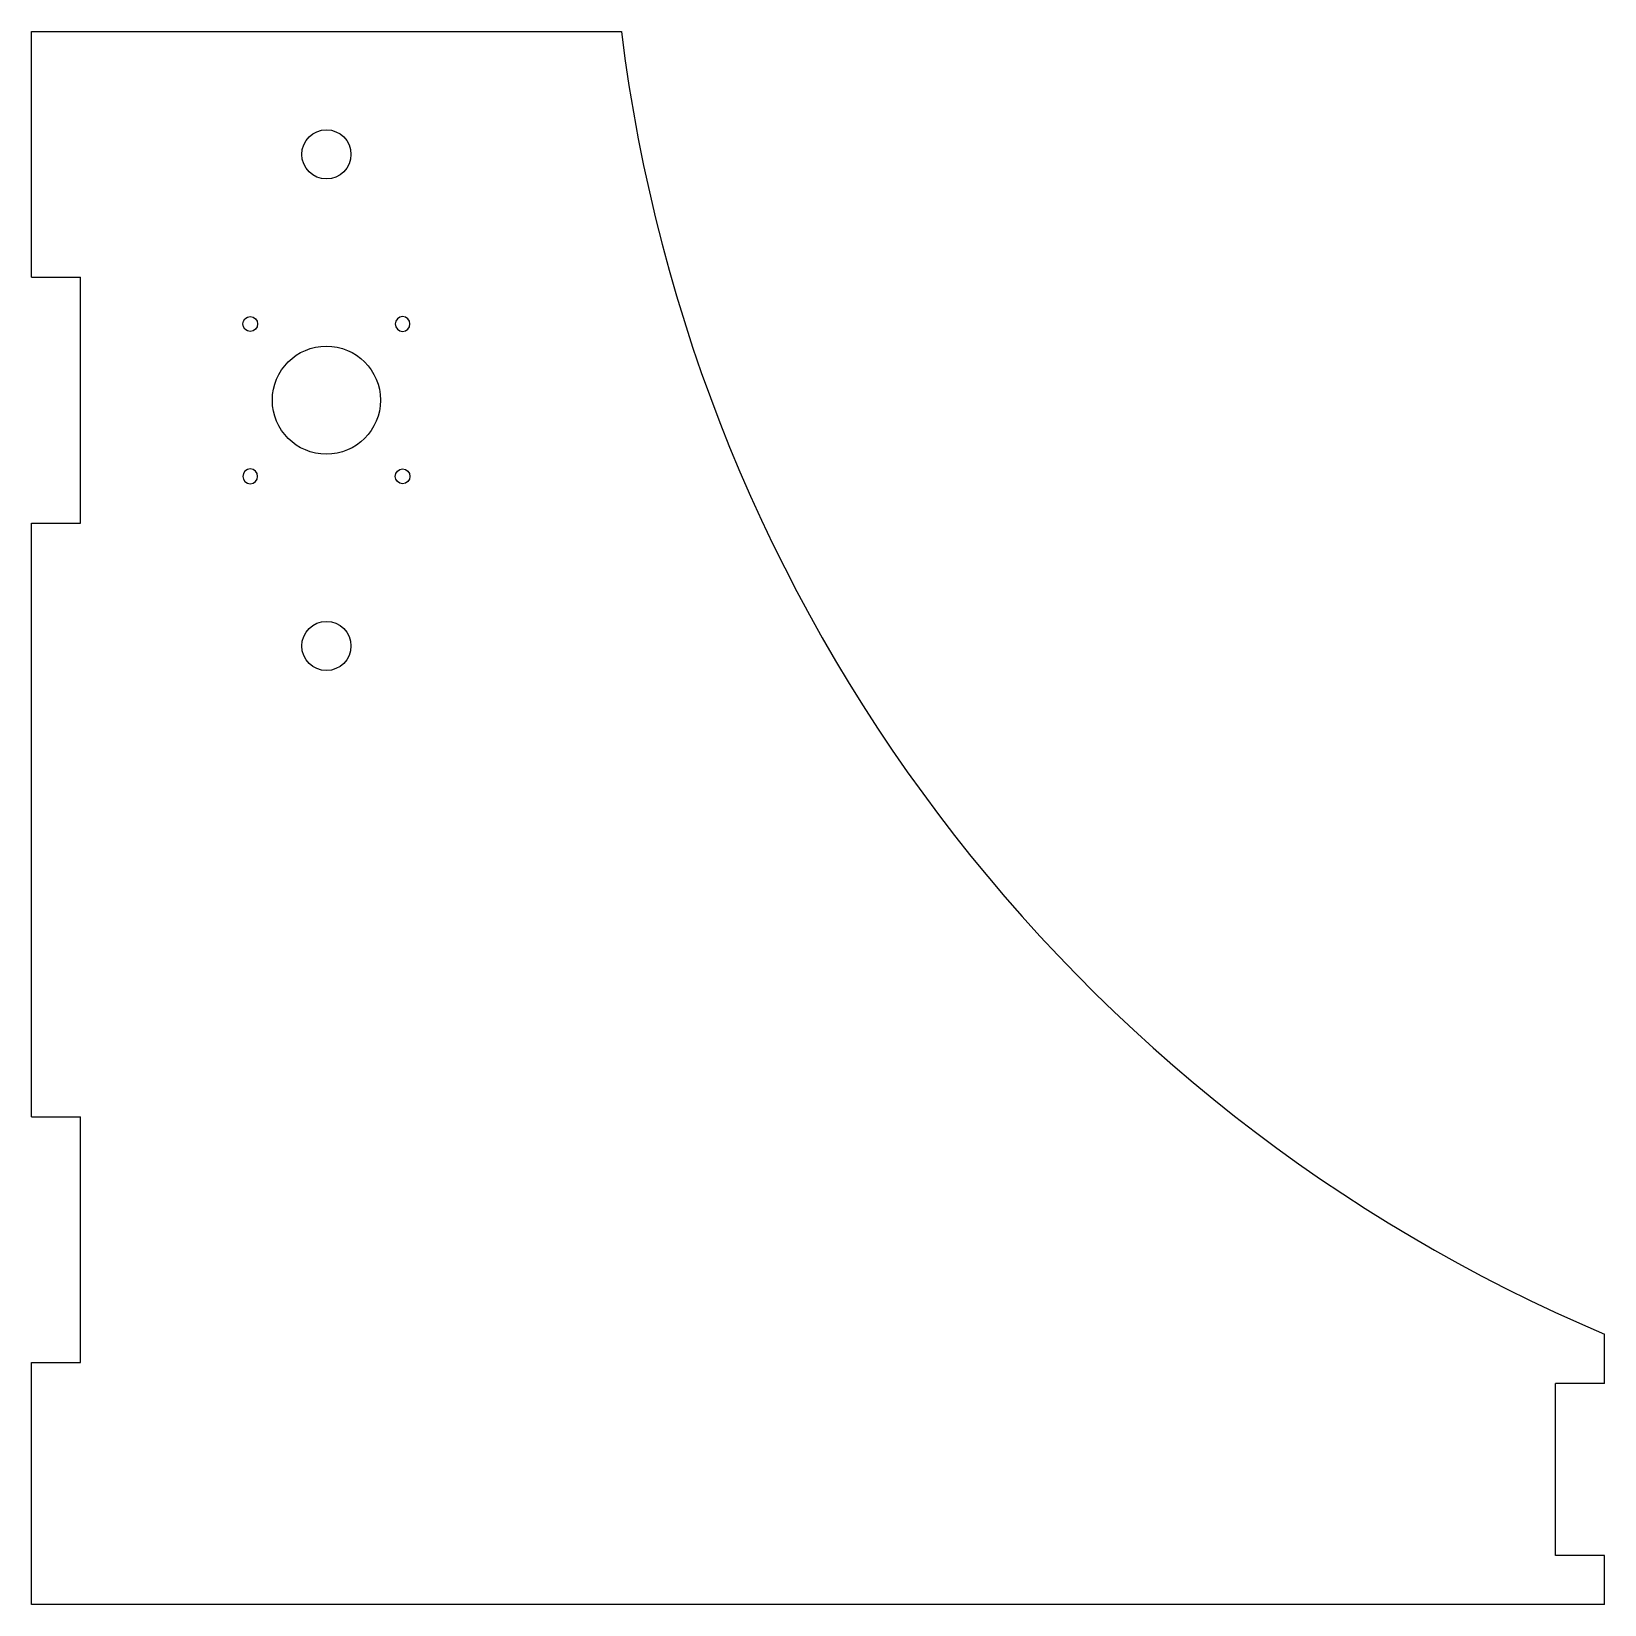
# Model space of a CAD drawing. Header units: millimetres. Extents: x 48 to 368, y 8 to 328.
import ezdxf

# ---------------------------------------------------------------- set-up
doc = ezdxf.new("R2010")
doc.units = ezdxf.units.MM
doc.layers.add('VISIBLE', color=7, linetype='Continuous')

msp = doc.modelspace()

# ---------------------------------------------------------------- linework, layer by layer
for p, q in [((47.75, 107.32, -312), (57.75, 107.32, -312)), ((47.75, 57.32, -312), (57.75, 57.32, -312))]:
    msp.add_line(p, q)
msp.add_arc((497.25, 368.8), 332, 187.0425, 247.0425)
at = {"layer": 'VISIBLE'}
for p, q in [((47.75, 328.09), (167.75, 328.09)), ((47.75, 278.09), (47.75, 328.09)), ((47.75, 278.09), (57.75, 278.09)), ((57.75, 228.09), (57.75, 278.09)), ((47.75, 228.09), (57.75, 228.09)), ((47.75, 107.32), (47.75, 228.09)), ((57.75, 57.32), (57.75, 107.32)), ((367.75, 53.09), (367.75, 63.09)), ((47.75, 8.09), (47.75, 57.32)), ((367.75, 53.09), (357.75, 53.09)), ((357.75, 18.09), (357.75, 53.09)), ((367.75, 18.09), (357.75, 18.09)), ((367.75, 8.09), (367.75, 18.09)), ((367.75, 8.09), (47.75, 8.09))]:
    msp.add_line(p, q, dxfattribs=at)
for centre, radius in [((107.75, 303.09), 5), ((92.25, 268.59), 1.5), ((107.75, 253.09), 11), ((123.25, 237.59), 1.5), ((107.75, 203.09), 5)]:
    msp.add_circle(centre, radius, dxfattribs=at)
at = {"layer": 'VISIBLE', "extrusion": (0, 0, -1)}
for centre in [(-123.25, 268.59), (-92.25, 237.59)]:
    msp.add_circle(centre, 1.5, dxfattribs=at)

doc.saveas('drawing.dxf')
